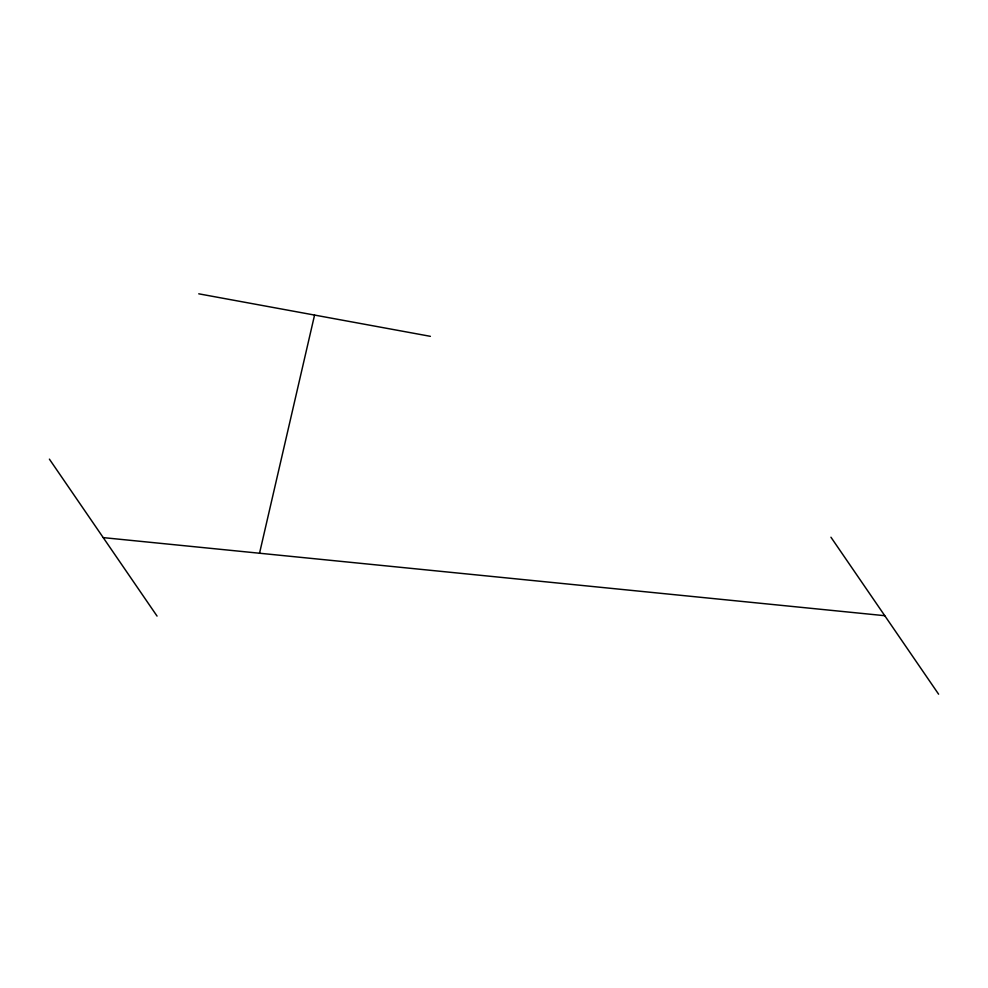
<?xml version="1.0" encoding="UTF-8"?>
<svg xmlns="http://www.w3.org/2000/svg" width="988" height="988" viewBox="0 0 988 988"><rect width="100%" height="100%" fill="white"/><g stroke="black" fill="none" stroke-linecap="round" stroke-linejoin="round"><path stroke-width="1.48" d="M259.535 553.231L314.567 315.073M103.234 537.62L884.766 615.697M198.749 293.819L430.385 336.328M830.945 537.225L938.6 694.181M49.4 459.148L157.055 616.092"/></g></svg>
